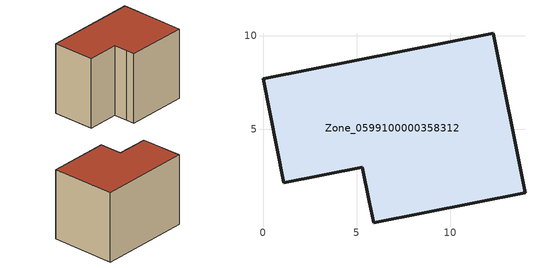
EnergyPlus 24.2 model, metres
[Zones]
Zone_0599100000358312
 floor ground (C_G): 0,7.72 12.31,10.15 14,1.61 5.91,0 5.67,1.14 5.31,2.99 1.1,2.16 z0
 wall outside (C_F): 12.31,10.15 0,7.72 1.1,2.16 5.31,2.99 5.67,1.14 5.91,0 14,1.61 12.31,10.15 z0:9.47
 roof outside (C_R): 5.91,0 14,1.61 12.31,10.15 0,7.72 1.1,2.16 5.31,2.99 5.67,1.14 z9.47
[BUILDING]
Pand.0599100000358312: North Axis=0; Terrain=City; Loads Convergence Tolerance Value=0.04; Temperature Convergence Tolerance Value=0.4; Solar Distribution=FullExterior; Maximum Number of Warmup Days=25; Minimum Number of Warmup Days=1
[Site:Location]
Rotterdam.The.Hague.AP_ZH_NLD Design_Conditions: Latitude=51.96; Longitude=4.45; Time Zone=1; Elevation=-4.5
[SITE:GROUNDTEMPERATURE:BUILDINGSURFACE]
18, 18, 18, 18, 18, 18, 18, 18, 18, 18, 18, 18
[MATERIAL] Thermal Absorptance=0.9; Solar Absorptance=0.7; Visible Absorptance=0.7
Name | Roughness | Thickness | Conductivity | Density | Specific Heat
G.TI.1992-2005 | MediumSmooth | 0.15 | 0.06 | 540 | 1210
F.TI.1992-2005 | Rough | 0.3 | 0.12 | 1920 | 840
R.TI.1992-2005 | MediumRough | 0.2 | 0.08 | 1500 | 1000
[CONSTRUCTION]
C_G: G.TI.1992-2005
C_F: F.TI.1992-2005
C_R: R.TI.1992-2005
[ZONE]
Zone_0599100000358312: Type=1; Multiplier=1; Ceiling Height=Autocalculate; Volume=Autocalculate; Floor Area=autocalculate; Part of Total Floor Area=Yes
[ZONEINFILTRATION:DESIGNFLOWRATE]
Infil_Zone_0599100000358312: Zone or ZoneList or Space or SpaceList=Zone_0599100000358312; Schedule=AlwaysOn; Design Flow Rate Calculation Method=Flow/Area; Flow Rate per Floor Area=0.0015; Constant Term Coefficient=1; Temperature Term Coefficient=0; Velocity Term Coefficient=0; Velocity Squared Term Coefficient=0
[HVACTEMPLATE:ZONE:IDEALLOADSAIRSYSTEM]
Zone_0599100000358312: Maximum Heating Supply Air Temperature=50; Minimum Cooling Supply Air Temperature=13; Maximum Heating Supply Air Humidity Ratio=0.0156; Minimum Cooling Supply Air Humidity Ratio=0.0077; Heating Limit=NoLimit; Cooling Limit=NoLimit; Dehumidification Control Type=ConstantSensibleHeatRatio; Cooling Sensible Heat Ratio=0.7; Dehumidification Setpoint=60; Humidification Control Type=None; Humidification Setpoint=30; Outdoor Air Method=None; Outdoor Air Flow Rate per Person=0.00944; Outdoor Air Flow Rate per Zone Floor Area=0; Outdoor Air Flow Rate per Zone=0; Demand Controlled Ventilation Type=None; Outdoor Air Economizer Type=NoEconomizer; Heat Recovery Type=None; Sensible Heat Recovery Effectiveness=0.7; Latent Heat Recovery Effectiveness=0.65
[ZONECONTROL:THERMOSTAT]
ThermostatControl_Zone_0599100000358312: Zone or ZoneList=Zone_0599100000358312; Control Type Schedule=DualSetpointControlType; Control 1=Thermostat_Zone_0599100000358312; Temperature Difference Between Cutout And Setpoint=0
[THERMOSTATSETPOINT:DUALSETPOINT]
Thermostat_Zone_0599100000358312: Heating Setpoint Temperature Schedule=HeatingSetpoint_Zone_0599100000358312; Cooling Setpoint Temperature Schedule=CoolingSetpoint_Zone_0599100000358312
[SCHEDULE:COMPACT]
HeatingSetpoint_Zone_0599100000358312: Through: 12/31, For: AllDays, Until: 24:00, 21
CoolingSetpoint_Zone_0599100000358312: Through: 12/31, For: AllDays, Until: 24:00, 24
DualSetpointControlType: Through: 12/31, For: AllDays, Until: 24:00, 4
AlwaysOn: Through: 12/31, For: AllDays, Until: 24:00, 1
